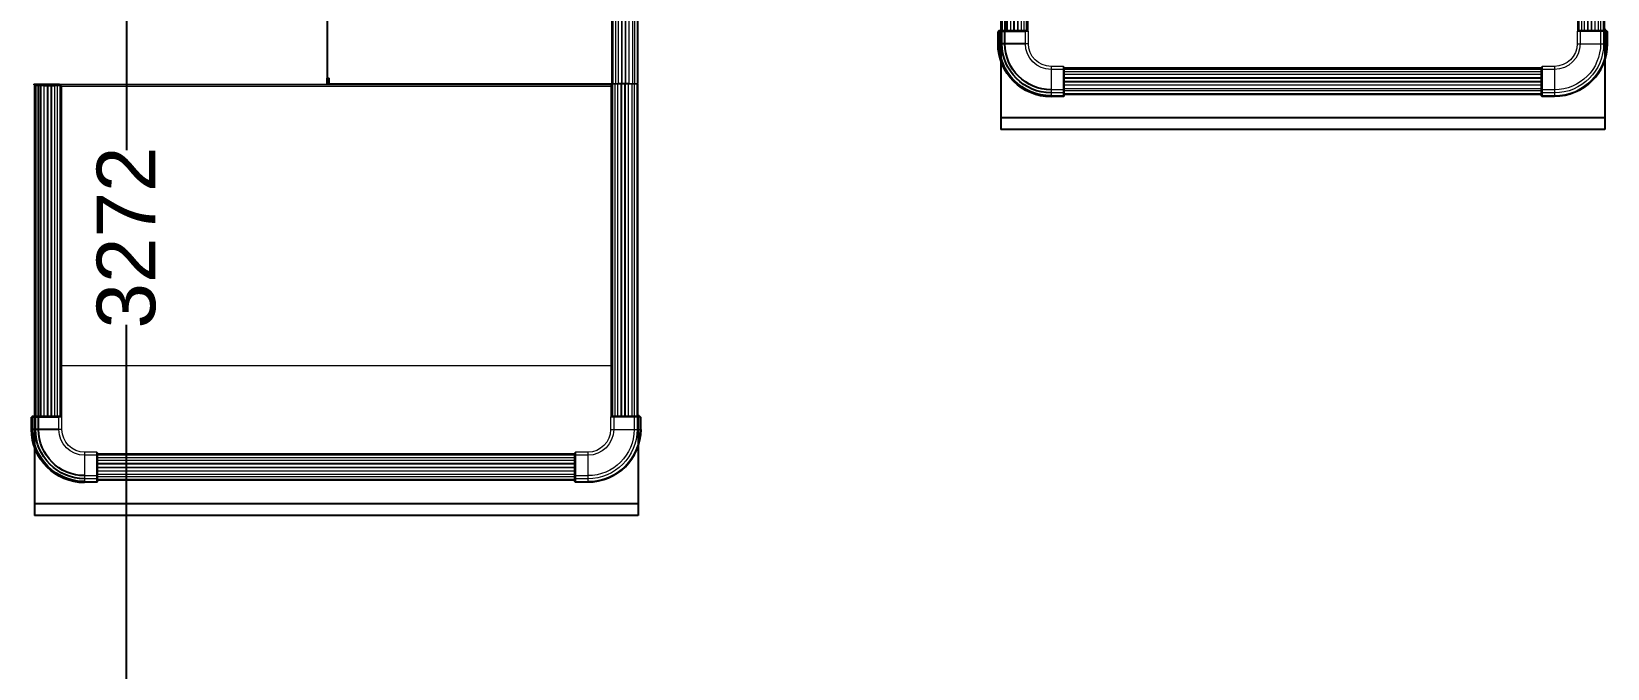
# Model space of a CAD drawing. Header units: inches. Extents: x 148614 to 294443, y 4730 to 138360.
# Drawn here: x 211408 to 214097, y 103464 to 104551 of the extents above; entities that cross this region are included whole.
import ezdxf

# ---------------------------------------------------------------- set-up
doc = ezdxf.new("R2010")
doc.units = ezdxf.units.IN
doc.header["$MEASUREMENT"] = 0
doc.layers.get('DEFPOINTS').update_dxf_attribs({"color": 40, "lineweight": 15})
for name, color, linetype, lineweight in [('01-PDA MEP', 7, 'Continuous', 15), ('Aristas tangentes visibles(Kider)', 7, 'Continuous', 5), ('Aristas visibles(Kider)', 7, 'Continuous', 5), ('STR', 32, 'Continuous', 25)]:
    doc.layers.add(name, color=color, linetype=linetype, lineweight=lineweight)
doc.layers.add('DIM', color=7, linetype='Continuous')
doc.layers.add('DIM 02 DMART', color=8, linetype='Continuous')
doc.styles.add('ARIAL', font='arial.ttf')
doc.dimstyles.new('Dmart', dxfattribs={"dimtxt": 100, "dimasz": 75, "dimexe": 0.0625, "dimexo": 0.0625, "dimgap": 0.09, "dimtad": 0, "dimdec": 0, "dimzin": 0, "dimdsep": 46, "dimtxsty": 'ARIAL', "dimblk": 'OBLIQUE', "dimcen": 0.09, "dimclrt": 252, "dimadec": 0, "dimazin": 0, "dimtfac": 1, "dimtdec": 0, "dimtofl": 0, "dimtmove": 1, "dimatfit": 3, "dimldrblk": 'OBLIQUE', "dimfxl": 1, "dimtolj": 1, "dimtzin": 0, "dimarcsym": 0})

# ---------------------------------------------------------------- blocks, each defined once
blk = doc.blocks.new('_Oblique')
at = {"color": 0, "linetype": 'ByBlock', "lineweight": -2}
blk.add_line((-0.5, -0.5), (0.5, 0.5), dxfattribs=at)
blk = doc.blocks.new('*D98')
at = {"layer": 'DEFPOINTS', "color": 0}
for p in [(211569.7, 105835.5), (211787.6, 105835.5), (211787.6, 102563.5)]:
    blk.add_point(p, dxfattribs=at)
at = {"layer": 'DIM 02 DMART', "color": 0, "lineweight": -2}
for p, q in [((211787.6, 105835.5), (211569.7, 105835.5)), ((211569.7, 105835.5), (211569.7, 104348.4)), ((211569.7, 102563.5), (211569.7, 104050.6)), ((211787.6, 102563.5), (211569.7, 102563.5))]:
    blk.add_line(p, q, dxfattribs=at)
at = {"layer": 'DIM 02 DMART', "color": 0, "lineweight": -2, "xscale": 75, "yscale": 75, "zscale": 75}
for p, rotation in [((211569.7, 105835.5), 90), ((211569.7, 102563.5), 270)]:
    blk.add_blockref('_Oblique', p, dxfattribs=dict(at, rotation=rotation))
at = {"layer": 'DIM 02 DMART', "color": 252, "insert": (211569.7, 104199.5), "char_height": 100, "attachment_point": 5, "rotation": 90, "style": 'ARIAL'}
blk.add_mtext('\\A1;3272', dxfattribs=at)
blk = doc.blocks.new('xk19')
for p, q in [((-169.675, 299.8401), (-169.6775, 299.8401)), ((-169.1848, 299.8271), (-169.1848, 299.2628)), ((-169.181, 299.8271), (-169.181, 299.2628)), ((-169.1763, 299.8271), (-169.1763, 299.2628)), ((-169.1763, 299.8271), (-169.1763, 299.2628)), ((-169.1755, 299.8271), (-169.1755, 299.2628)), ((-169.1745, 299.8271), (-169.1745, 299.2628)), ((-169.1715, 299.2628), (-169.2197, 299.2628)), ((-169.2163, 299.261), (-169.1815, 299.261)), ((-169.1815, 299.261), (-169.1763, 299.261)), ((-169.1815, 299.2402), (-169.1815, 299.261)), ((-169.1763, 299.261), (-169.1713, 299.261)), ((-169.1763, 299.2402), (-169.1763, 299.261)), ((-169.1715, 299.2628), (-169.1696, 299.261)), ((-169.1713, 299.261), (-169.1712, 299.261)), ((-169.1713, 299.2402), (-169.1713, 299.261)), ((-169.1712, 299.261), (-169.1706, 299.261)), ((-169.1712, 299.2402), (-169.1712, 299.261)), ((-169.1706, 299.261), (-169.1696, 299.261)), ((-169.1706, 299.2402), (-169.1706, 299.261)), ((-169.1696, 299.2402), (-169.1696, 299.261)), ((-169.2163, 299.2402), (-169.1815, 299.2402)), ((-169.1815, 299.2402), (-169.1763, 299.2402)), ((-169.1763, 299.2402), (-169.1713, 299.2402)), ((-169.1713, 299.2402), (-169.1712, 299.2402)), ((-169.1712, 299.2402), (-169.1706, 299.2402)), ((-169.1706, 299.2402), (-169.1696, 299.2402))]:
    blk.add_line(p, q)
at = {"flags": 128}
blk.add_lwpolyline([(-169.1729, 299.2626), (-169.1729, 299.2626), (-169.1728, 299.2625), (-169.1728, 299.2625), (-169.1727, 299.2624), (-169.1726, 299.2623), (-169.1724, 299.2621), (-169.1722, 299.2619), (-169.1717, 299.2615), (-169.1712, 299.261)], dxfattribs=at)
for radius in [0.0897, 0.089, 0.084, 0.0788, 0.0907, 0.0891]:
    blk.add_arc((-169.2603, 299.2402), radius, 270, 0)
at = {"layer": 'Aristas tangentes visibles(Kider)'}
for p, q in [((-170.2046, 299.8309), (-170.2046, 300.9912)), ((-170.2039, 299.8309), (-170.2039, 300.9912)), ((-170.1992, 299.8309), (-170.1992, 300.9912)), ((-170.1954, 299.8309), (-170.1954, 300.9912)), ((-170.1666, 299.8309), (-170.1666, 300.9912)), ((-170.1611, 299.8309), (-170.1611, 300.9912)), ((-170.1598, 299.8309), (-170.1598, 300.9912)), ((-169.6752, 299.8401), (-169.6752, 300.3386)), ((-170.2037, 299.2628), (-170.2037, 299.8309)), ((-170.203, 299.2628), (-170.203, 299.8309)), ((-170.1983, 299.2628), (-170.1983, 299.8295)), ((-170.1945, 299.2628), (-170.1945, 299.8295)), ((-170.1657, 299.2628), (-170.1657, 299.8295)), ((-170.1602, 299.2628), (-170.1602, 299.8295)), ((-170.1597, 299.8304), (-169.6775, 299.8304)), ((-170.1589, 299.2621), (-170.1589, 299.8295)), ((-169.2205, 299.8264), (-170.1588, 299.8264)), ((-169.6899, 299.8284), (-169.6899, 299.8295)), ((-169.6756, 299.8401), (-169.6756, 299.8298)), ((-169.2204, 299.8271), (-169.2204, 299.2621)), ((-169.2198, 299.8284), (-169.2198, 299.8295)), ((-169.2196, 299.8284), (-169.2196, 299.8295)), ((-169.2191, 299.8271), (-169.2191, 299.2628)), ((-169.2182, 299.8284), (-169.2182, 299.8295)), ((-169.2136, 299.8271), (-169.2136, 299.2628)), ((-169.2128, 299.8284), (-169.2128, 299.8295)), ((-169.184, 299.8284), (-169.184, 299.8295)), ((-169.1802, 299.8284), (-169.1802, 299.8295)), ((-169.1755, 299.8284), (-169.1755, 299.8295)), ((-169.1747, 299.8284), (-169.1747, 299.8295)), ((-170.2087, 299.261), (-170.2087, 299.2402)), ((-170.208, 299.261), (-170.208, 299.2402)), ((-170.203, 299.261), (-170.203, 299.2402)), ((-170.1978, 299.261), (-170.1978, 299.2402)), ((-170.163, 299.261), (-170.163, 299.2402)), ((-169.2163, 299.2402), (-169.2163, 299.261)), ((-170.2087, 299.2402), (-170.2096, 299.2402)), ((-170.208, 299.2402), (-170.2087, 299.2402)), ((-170.208, 299.2402), (-170.208, 299.2402)), ((-170.203, 299.2402), (-170.208, 299.2402)), ((-170.1978, 299.2402), (-170.203, 299.2402)), ((-170.163, 299.2402), (-170.1978, 299.2402)), ((-170.1578, 299.2402), (-170.163, 299.2402)), ((-169.2215, 299.2402), (-169.2163, 299.2402)), ((-170.119, 299.2013), (-170.119, 299.1962)), ((-169.283, 299.1993), (-170.0963, 299.1993)), ((-169.283, 299.198), (-170.0963, 299.198)), ((-169.2603, 299.2013), (-169.2603, 299.1962)), ((-170.119, 299.1962), (-170.0981, 299.1962)), ((-170.119, 299.1962), (-170.119, 299.1613)), ((-169.283, 299.1925), (-170.0963, 299.1925)), ((-169.2811, 299.1962), (-169.2603, 299.1962)), ((-169.2603, 299.1962), (-169.2603, 299.1613)), ((-170.119, 299.1613), (-170.0981, 299.1613)), ((-170.119, 299.1613), (-170.119, 299.1561)), ((-170.119, 299.1561), (-170.0981, 299.1561)), ((-170.119, 299.1561), (-170.119, 299.1511)), ((-170.119, 299.1511), (-170.119, 299.1504)), ((-170.119, 299.1511), (-170.0981, 299.1511)), ((-170.119, 299.1511), (-170.119, 299.1511)), ((-170.119, 299.1504), (-170.0981, 299.1504)), ((-170.119, 299.1504), (-170.119, 299.1495)), ((-169.283, 299.1638), (-170.0963, 299.1638)), ((-169.283, 299.16), (-170.0963, 299.16)), ((-169.283, 299.1552), (-170.0963, 299.1552)), ((-169.283, 299.1545), (-170.0963, 299.1545)), ((-169.2811, 299.1613), (-169.2603, 299.1613)), ((-169.2811, 299.1561), (-169.2603, 299.1561)), ((-169.2811, 299.1511), (-169.2603, 299.1511)), ((-169.2811, 299.1504), (-169.2603, 299.1504)), ((-169.2603, 299.1613), (-169.2603, 299.1561)), ((-169.2603, 299.1561), (-169.2603, 299.1511)), ((-169.2603, 299.1511), (-169.2603, 299.1504)), ((-169.2603, 299.1511), (-169.2603, 299.1511)), ((-169.2603, 299.1504), (-169.2603, 299.1495))]:
    blk.add_line(p, q, dxfattribs=at)
for centre, radius, start, end in [((-170.119, 299.2402), 0.0897, 180, 270), ((-170.119, 299.2402), 0.089, 180, 270), ((-170.119, 299.2402), 0.084, 180, 270), ((-170.119, 299.2402), 0.0788, 180, 270), ((-170.119, 299.2402), 0.044, 180, 270), ((-169.2603, 299.2402), 0.044, 270, 0)]:
    blk.add_arc(centre, radius, start, end, dxfattribs=at)
at = {"layer": 'Aristas visibles(Kider)'}
for p, q in [((-170.2039, 299.8309), (-170.2039, 300.9912)), ((-170.1893, 299.8309), (-170.1893, 300.9912)), ((-170.1839, 299.8309), (-170.1839, 300.9912)), ((-170.183, 299.8309), (-170.183, 300.9912)), ((-170.1776, 299.8309), (-170.1776, 300.9912)), ((-170.1767, 299.8309), (-170.1767, 300.9912)), ((-170.1712, 299.8309), (-170.1712, 300.9912)), ((-170.1623, 299.8309), (-170.1623, 300.9912)), ((-170.1614, 299.8309), (-170.1614, 300.9912)), ((-170.1597, 299.8309), (-170.1597, 300.9912)), ((-169.6736, 300.339), (-169.6736, 299.8432)), ((-169.6736, 299.8432), (-169.6736, 299.8298)), ((-170.2048, 299.8295), (-170.2037, 299.8295)), ((-170.2048, 299.2628), (-170.2048, 299.8295)), ((-170.2039, 299.8309), (-170.2046, 299.8309)), ((-170.1992, 299.8309), (-170.2039, 299.8309)), ((-170.2039, 299.8309), (-170.2039, 299.8309)), ((-170.2037, 299.8295), (-170.203, 299.8295)), ((-170.203, 299.2628), (-170.203, 299.8309)), ((-170.203, 299.8295), (-170.1983, 299.8295)), ((-170.203, 299.8295), (-170.203, 299.8295)), ((-170.1954, 299.8309), (-170.1992, 299.8309)), ((-170.1983, 299.8295), (-170.1945, 299.8295)), ((-170.1893, 299.8309), (-170.1954, 299.8309)), ((-170.1945, 299.8295), (-170.1884, 299.8295)), ((-170.1893, 299.8309), (-170.1839, 299.8309)), ((-170.1884, 299.8295), (-170.183, 299.8295)), ((-170.1884, 299.2628), (-170.1884, 299.8295)), ((-170.1839, 299.8309), (-170.183, 299.8309)), ((-170.183, 299.8309), (-170.1776, 299.8309)), ((-170.183, 299.8295), (-170.1821, 299.8295)), ((-170.183, 299.2628), (-170.183, 299.8295)), ((-170.1821, 299.8295), (-170.1767, 299.8295)), ((-170.1821, 299.2628), (-170.1821, 299.8295)), ((-170.1776, 299.8309), (-170.1767, 299.8309)), ((-170.1767, 299.8309), (-170.1712, 299.8309)), ((-170.1767, 299.8295), (-170.1758, 299.8295)), ((-170.1767, 299.2628), (-170.1767, 299.8295)), ((-170.1758, 299.8295), (-170.1703, 299.8295)), ((-170.1758, 299.2628), (-170.1758, 299.8295)), ((-170.1666, 299.8309), (-170.1712, 299.8309)), ((-170.1703, 299.2628), (-170.1703, 299.8295)), ((-170.1703, 299.8295), (-170.1657, 299.8295)), ((-170.1623, 299.8309), (-170.1666, 299.8309)), ((-170.1662, 299.8295), (-170.1662, 299.8309)), ((-170.1662, 299.8309), (-170.1662, 299.8298)), ((-170.1662, 299.8298), (-170.1662, 299.8298)), ((-170.1662, 299.8298), (-170.1662, 299.8295)), ((-170.1657, 299.8295), (-170.1614, 299.8295)), ((-170.1623, 299.8309), (-170.1614, 299.8309)), ((-170.1614, 299.8309), (-170.1611, 299.8309)), ((-170.1605, 299.8295), (-170.1614, 299.8295)), ((-170.1614, 299.2628), (-170.1614, 299.8295)), ((-170.1611, 299.8309), (-170.1598, 299.8309)), ((-170.1602, 299.8295), (-170.1605, 299.8295)), ((-170.1605, 299.2628), (-170.1605, 299.8295)), ((-170.1589, 299.8295), (-170.1602, 299.8295)), ((-170.1597, 299.8309), (-170.1598, 299.8309)), ((-170.1589, 299.8295), (-170.1588, 299.8295)), ((-170.1588, 299.262), (-170.1588, 299.8295)), ((-170.1588, 299.8284), (-169.2198, 299.8284)), ((-169.6917, 299.8284), (-169.6917, 299.8285)), ((-169.6912, 299.8295), (-169.6899, 299.8295)), ((-169.2198, 299.8295), (-169.6899, 299.8295)), ((-169.6775, 299.8401), (-169.6775, 299.8304)), ((-169.6775, 299.8304), (-169.6775, 299.8295)), ((-169.6756, 299.8298), (-169.6775, 299.8298)), ((-169.675, 299.8401), (-169.675, 299.8304)), ((-169.675, 299.8304), (-169.6736, 299.8304)), ((-169.6737, 299.8298), (-169.6736, 299.8298)), ((-169.6736, 299.8304), (-169.6736, 299.8401)), ((-169.6736, 299.8298), (-169.6736, 299.8295)), ((-169.2205, 299.8271), (-169.2204, 299.8271)), ((-169.2205, 299.8264), (-169.2205, 299.262)), ((-169.2191, 299.8271), (-169.2204, 299.8271)), ((-169.2197, 299.8295), (-169.2198, 299.8295)), ((-169.2197, 299.8295), (-169.2196, 299.8295)), ((-169.2197, 299.8284), (-169.2197, 299.8295)), ((-169.2196, 299.8284), (-169.2197, 299.8284)), ((-169.2182, 299.8295), (-169.2196, 299.8295)), ((-169.2196, 299.8284), (-169.2182, 299.8284)), ((-169.2188, 299.8271), (-169.2191, 299.8271)), ((-169.2188, 299.8271), (-169.2188, 299.2628)), ((-169.2179, 299.8271), (-169.2188, 299.8271)), ((-169.218, 299.8295), (-169.2182, 299.8295)), ((-169.2182, 299.8284), (-169.218, 299.8284)), ((-169.218, 299.8284), (-169.218, 299.8295)), ((-169.2171, 299.8295), (-169.218, 299.8295)), ((-169.218, 299.8284), (-169.2171, 299.8284)), ((-169.2179, 299.8271), (-169.2179, 299.2628)), ((-169.2179, 299.8271), (-169.2136, 299.8271)), ((-169.2171, 299.8284), (-169.2171, 299.8295)), ((-169.2171, 299.8295), (-169.2128, 299.8295)), ((-169.2128, 299.8284), (-169.2171, 299.8284)), ((-169.2136, 299.8271), (-169.209, 299.8271)), ((-169.2131, 299.8284), (-169.2131, 299.8271)), ((-169.2131, 299.8284), (-169.2131, 299.8273)), ((-169.2131, 299.8273), (-169.2131, 299.8273)), ((-169.2131, 299.8271), (-169.2131, 299.8273)), ((-169.2128, 299.8295), (-169.2082, 299.8295)), ((-169.2082, 299.8284), (-169.2128, 299.8284)), ((-169.209, 299.8271), (-169.209, 299.2628)), ((-169.2035, 299.8271), (-169.209, 299.8271)), ((-169.2082, 299.8284), (-169.2082, 299.8295)), ((-169.2082, 299.8295), (-169.19, 299.8295)), ((-169.19, 299.8284), (-169.2082, 299.8284)), ((-169.2035, 299.8271), (-169.2035, 299.2628)), ((-169.2026, 299.8271), (-169.2035, 299.8271)), ((-169.2026, 299.8271), (-169.2026, 299.2628)), ((-169.1972, 299.8271), (-169.2026, 299.8271)), ((-169.1972, 299.8271), (-169.1972, 299.2628)), ((-169.1963, 299.8271), (-169.1972, 299.8271)), ((-169.1963, 299.8271), (-169.1963, 299.2628)), ((-169.1908, 299.8271), (-169.1963, 299.8271)), ((-169.1908, 299.8271), (-169.1908, 299.2628)), ((-169.1908, 299.8271), (-169.1848, 299.8271)), ((-169.19, 299.8284), (-169.19, 299.8295)), ((-169.19, 299.8295), (-169.184, 299.8295)), ((-169.184, 299.8284), (-169.19, 299.8284)), ((-169.1848, 299.8271), (-169.181, 299.8271)), ((-169.184, 299.8295), (-169.1802, 299.8295)), ((-169.1802, 299.8284), (-169.184, 299.8284)), ((-169.181, 299.8271), (-169.1763, 299.8271)), ((-169.1802, 299.8295), (-169.1755, 299.8295)), ((-169.1755, 299.8284), (-169.1802, 299.8284)), ((-169.1763, 299.8271), (-169.1763, 299.8271)), ((-169.1763, 299.8271), (-169.1755, 299.8271)), ((-169.1755, 299.8295), (-169.1754, 299.8295)), ((-169.1754, 299.8284), (-169.1755, 299.8284)), ((-169.1755, 299.8271), (-169.1745, 299.8271)), ((-169.1754, 299.8295), (-169.1747, 299.8295)), ((-169.1754, 299.8284), (-169.1754, 299.8295)), ((-169.1747, 299.8284), (-169.1754, 299.8284)), ((-169.1747, 299.8295), (-169.1737, 299.8295)), ((-169.1737, 299.8284), (-169.1747, 299.8284)), ((-169.1737, 299.8284), (-169.1737, 299.8295)), ((-169.2205, 299.3494), (-170.1589, 299.3494)), ((-170.2096, 299.261), (-170.2078, 299.2628)), ((-170.2096, 299.261), (-170.2087, 299.261)), ((-170.2096, 299.261), (-170.2096, 299.2402)), ((-170.2087, 299.261), (-170.208, 299.261)), ((-170.208, 299.261), (-170.208, 299.261)), ((-170.208, 299.261), (-170.203, 299.261)), ((-170.208, 299.261), (-170.208, 299.2402)), ((-170.2078, 299.2628), (-170.1596, 299.2628)), ((-170.203, 299.261), (-170.1978, 299.261)), ((-170.1978, 299.261), (-170.163, 299.261)), ((-170.163, 299.261), (-170.1578, 299.261)), ((-170.1578, 299.261), (-170.1596, 299.2628)), ((-170.1578, 299.261), (-170.1578, 299.2402)), ((-169.2215, 299.261), (-169.2197, 299.2628)), ((-169.2215, 299.261), (-169.2163, 299.261)), ((-169.2215, 299.2402), (-169.2215, 299.261)), ((-170.119, 299.2013), (-170.0981, 299.2013)), ((-170.0981, 299.2013), (-170.0981, 299.1962)), ((-170.0981, 299.2013), (-170.0963, 299.1995)), ((-170.0963, 299.1513), (-170.0963, 299.1995)), ((-169.283, 299.1994), (-170.0963, 299.1994)), ((-169.283, 299.1978), (-170.0963, 299.1978)), ((-169.2811, 299.2013), (-169.283, 299.1995)), ((-169.283, 299.1513), (-169.283, 299.1995)), ((-169.2811, 299.1962), (-169.2811, 299.2013)), ((-169.2811, 299.2013), (-169.2603, 299.2013)), ((-170.0981, 299.1962), (-170.0981, 299.1613)), ((-169.283, 299.1969), (-170.0963, 299.1969)), ((-169.283, 299.1879), (-170.0963, 299.1879)), ((-169.283, 299.1825), (-170.0963, 299.1825)), ((-169.283, 299.1816), (-170.0963, 299.1816)), ((-169.283, 299.1761), (-170.0963, 299.1761)), ((-169.283, 299.1752), (-170.0963, 299.1752)), ((-169.2811, 299.1613), (-169.2811, 299.1962)), ((-170.119, 299.1511), (-170.0981, 299.1511)), ((-170.119, 299.1495), (-170.0981, 299.1495)), ((-170.0981, 299.1613), (-170.0981, 299.1561)), ((-170.0981, 299.1561), (-170.0981, 299.1511)), ((-170.0963, 299.1513), (-170.0981, 299.1495)), ((-170.0981, 299.1511), (-170.0981, 299.1511)), ((-170.0981, 299.1511), (-170.0981, 299.1504)), ((-170.0981, 299.1504), (-170.0981, 299.1495)), ((-169.283, 299.1698), (-170.0963, 299.1698)), ((-169.283, 299.1552), (-170.0963, 299.1552)), ((-169.283, 299.1535), (-170.0963, 299.1535)), ((-169.2811, 299.1495), (-169.283, 299.1513)), ((-169.2811, 299.1561), (-169.2811, 299.1613)), ((-169.2811, 299.1511), (-169.2811, 299.1561)), ((-169.2811, 299.1504), (-169.2811, 299.1511)), ((-169.2811, 299.1511), (-169.2811, 299.1511)), ((-169.2811, 299.1511), (-169.2603, 299.1511)), ((-169.2811, 299.1495), (-169.2811, 299.1504)), ((-169.2811, 299.1495), (-169.2603, 299.1495))]:
    blk.add_line(p, q, dxfattribs=at)
at = {"layer": 'Aristas visibles(Kider)', "flags": 128}
for points in [[(-170.208, 299.261), (-170.2076, 299.2615), (-170.2071, 299.2619), (-170.2068, 299.2621), (-170.2067, 299.2623), (-170.2066, 299.2624), (-170.2065, 299.2625), (-170.2065, 299.2625), (-170.2064, 299.2626), (-170.2064, 299.2626)], [(-170.0965, 299.1527), (-170.0966, 299.1527), (-170.0966, 299.1527), (-170.0967, 299.1526), (-170.0968, 299.1525), (-170.0969, 299.1524), (-170.097, 299.1523), (-170.0972, 299.1521), (-170.0977, 299.1516), (-170.0981, 299.1511)], [(-169.2811, 299.1511), (-169.2816, 299.1516), (-169.2821, 299.1521), (-169.2823, 299.1523), (-169.2824, 299.1524), (-169.2825, 299.1525), (-169.2826, 299.1526), (-169.2827, 299.1527), (-169.2827, 299.1527), (-169.2827, 299.1527)]]:
    blk.add_lwpolyline(points, dxfattribs=at)
at = {"layer": 'Aristas visibles(Kider)'}
for centre, radius, start, end in [((-169.6756, 299.8304), 0.000601, 270, 359.9999), ((-169.6756, 299.8304), 0.00196, 333.561, 359.9999), ((-170.119, 299.2402), 0.0907, 180, 270), ((-170.119, 299.2402), 0.0891, 180, 270), ((-170.119, 299.2402), 0.0388, 180, 270), ((-169.2603, 299.2402), 0.0388, 270, 0)]:
    blk.add_arc(centre, radius, start, end, dxfattribs=at)
at = {"layer": 'DIM'}
for p, q in [((-170.2048, 299.2653), (-170.2048, 299.0935)), ((-169.1745, 299.2628), (-169.1745, 299.0935)), ((-170.2048, 299.1135), (-169.1745, 299.1135)), ((-170.2048, 299.0935), (-169.1745, 299.0935))]:
    blk.add_line(p, q, dxfattribs=at)
blk = doc.blocks.new('gr flr')
at = {"layer": 'STR', "lineweight": 5, "xscale": -1000, "yscale": 1000, "zscale": 1000.000000000034}
for p in [(2143945.3, -3550542.1), (2142296.1, -3551200.7)]:
    blk.add_blockref('xk19', p, dxfattribs=at)

msp = doc.modelspace()

# ---------------------------------------------------------------- block references
at = {"layer": '01-PDA MEP'}
msp.add_blockref('gr flr', (-2100057.9, 3355832.3), dxfattribs=at)

# ---------------------------------------------------------------- dimensions: what is measured, and where the dimension line sits
at = {"layer": 'DIM 02 DMART'}
dim = msp.add_linear_dim(base=(211569.7, 105835.5), p1=(211787.6, 102563.5), p2=(211787.6, 105835.5), angle=90, dimstyle='Dmart', dxfattribs=at)
dim.commit()
dim.dimension.update_dxf_attribs({"geometry": '*D98', "text_midpoint": (211569.7, 104199.5)})

doc.saveas('drawing.dxf')
